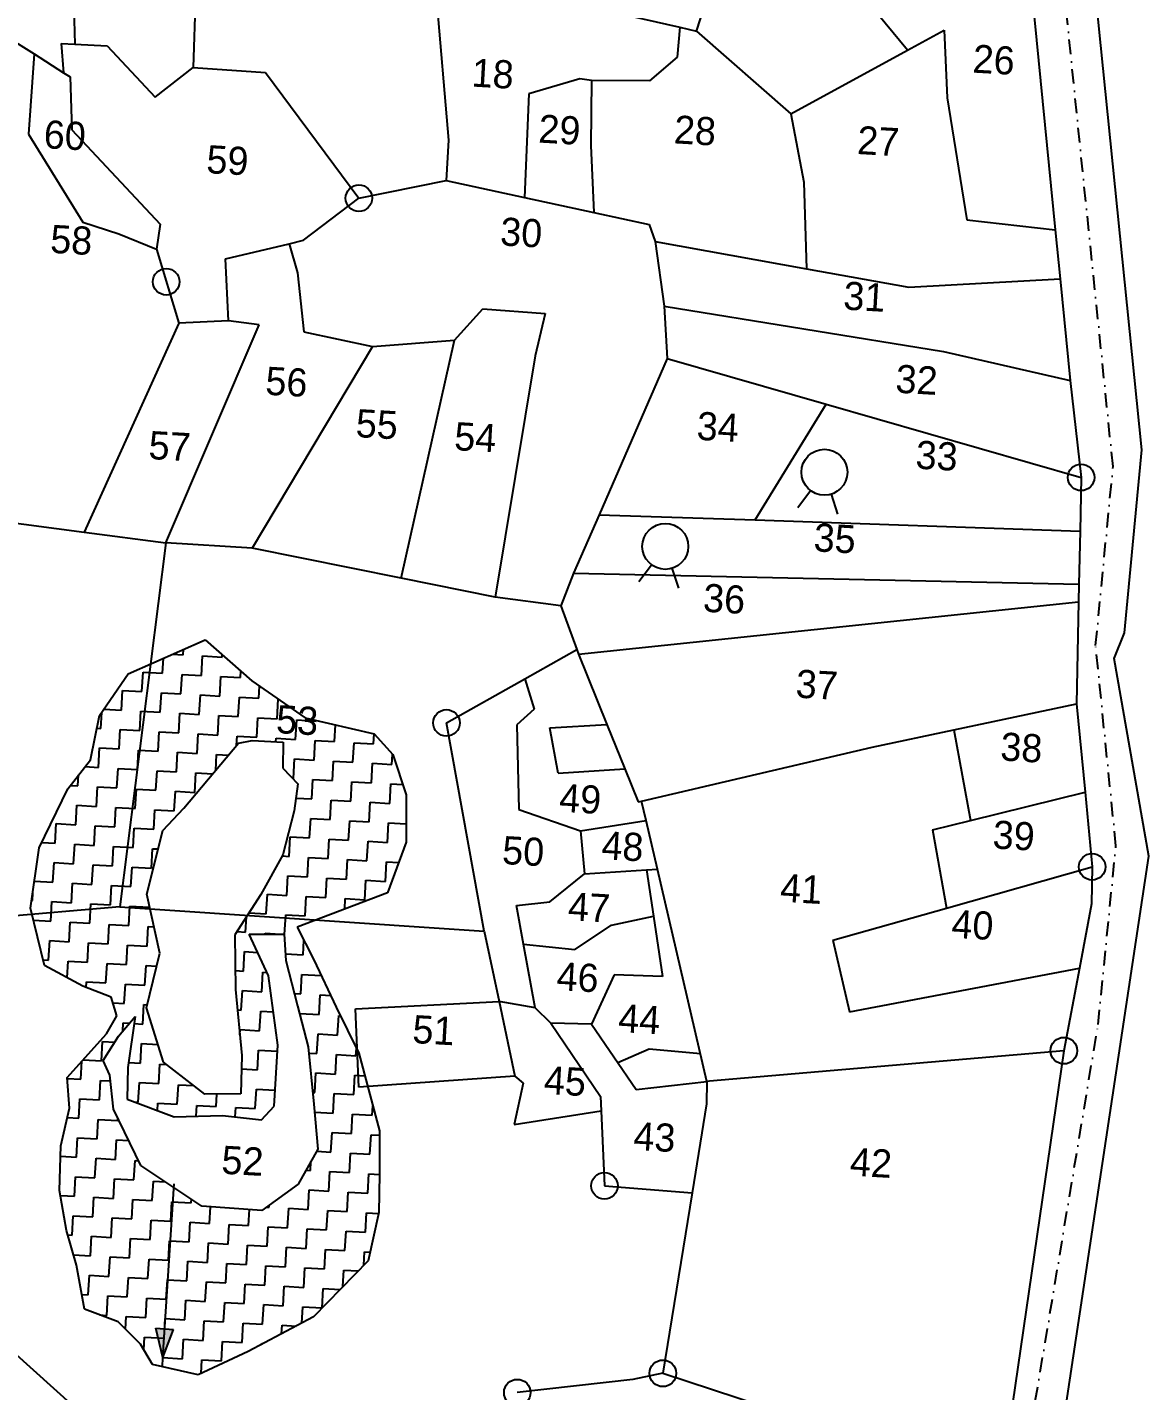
# Model space of a CAD drawing. Header units: metres. Extents: x 291643 to 293224, y 1990052 to 1993088.
# Drawn here: x 292711.6 to 293094.2, y 1990761.2 to 1991226.3 of the extents above; entities that cross this region are included whole.
import ezdxf
from ezdxf.enums import TextEntityAlignment as Align

# ---------------------------------------------------------------- set-up
doc = ezdxf.new("R2010")
doc.units = ezdxf.units.M
doc.header["$MEASUREMENT"] = 0
doc.linetypes.add('DASHDOT', pattern=[1, 0.5, -0.25, 0, -0.25])
for name, color, linetype in [('OFF', 1, 'Continuous'), ('POLY_HATCH', 12, 'Continuous'), ('POLY_PARCEL', 6, 'Continuous'), ('POLY_WATER', 4, 'Continuous'), ('TEXT_PARCEL', 7, 'Continuous'), ('V_BOUND_STREAM_LINE', 7, 'DASHDOT')]:
    doc.layers.add(name, color=color, linetype=linetype)
doc.styles.add('TEXT_MAP', font='')
doc.styles.get('TEXT_MAP').set_extended_font_data('Kruti Dev 050')

msp = doc.modelspace()

# ---------------------------------------------------------------- hatches: boundary and pattern name
h = msp.add_hatch(color=256)
h.paths.add_polyline_path([(292758.56, 1990782.36), (292755.55, 1990782.55), (292757.94, 1990772.52)])
h.paths.add_polyline_path([(292757.94, 1990772.52), (292761.58, 1990782.17), (292758.56, 1990782.36)])

# ---------------------------------------------------------------- linework, layer by layer
for points in [[(292974.55, 1991062.54), (292978.87, 1991068.27)], [(292988.18, 1991060.23), (292985.99, 1991067.06)], [(292920.27, 1991037.22), (292924.59, 1991042.95)], [(292933.9, 1991034.92), (292931.7, 1991041.75)], [(292757.94, 1990772.52), (292761.71, 1990831.81)], [(292755.55, 1990782.55), (292761.58, 1990782.17)], [(292757.94, 1990772.52), (292755.55, 1990782.55)], [(292757.94, 1990772.52), (292761.58, 1990782.17)]]:
    msp.add_lwpolyline(points)
for centre, radius in [((292824.78, 1991167.98), 4.53), ((292759.03, 1991139.49), 4.53), ((292983.59, 1991074.53), 7.84), ((293071.16, 1991072.77), 4.53), ((292929.31, 1991049.22), 7.84), ((292854.65, 1990989.01), 4.53), ((293074.93, 1990939.95), 4.53), ((293065.29, 1990877.22), 4.53), ((292908.53, 1990831.12), 4.53), ((292928.47, 1990767.17), 4.53), ((292878.82, 1990760.59), 4.53)]:
    msp.add_circle(centre, radius)
at = {"layer": 'OFF'}
for p, q in [((292780.31, 1991126.14), (292763.3, 1991125.32)), ((292829.45, 1991117.35), (292857.4, 1991119.53)), ((292884.89, 1990891.84), (292872.59, 1990894.03))]:
    msp.add_line(p, q, dxfattribs=at)
at = {"layer": 'POLY_HATCH'}
for p, q in [((292746.09, 1991005.8), (292772.38, 1991017.36)), ((292772.38, 1991017.36), (292788.24, 1991003.42)), ((292736.28, 1990991.52), (292746.09, 1991005.8)), ((292788.24, 1991003.42), (292806.42, 1990990.7)), ((292733.18, 1990976.41), (292736.28, 1990991.52)), ((292806.42, 1990990.7), (292829.96, 1990985.33)), ((292765.09, 1990959.9), (292783.66, 1990982.07)), ((292783.66, 1990982.07), (292788.36, 1990983.07)), ((292788.36, 1990983.07), (292798.89, 1990982.48)), ((292798.89, 1990982.48), (292798.81, 1990973.62)), ((292829.96, 1990985.33), (292836.31, 1990978.23)), ((292836.31, 1990978.23), (292840.93, 1990964.48)), ((292725.42, 1990966.5), (292733.18, 1990976.41)), ((292798.81, 1990973.62), (292804, 1990968.26)), ((292804, 1990968.26), (292802.64, 1990959.04)), ((292715.74, 1990946.37), (292725.42, 1990966.5)), ((292840.93, 1990964.48), (292840.92, 1990948.29)), ((292757.9, 1990952.28), (292765.09, 1990959.9)), ((292802.64, 1990959.04), (292798.83, 1990944.06)), ((292752.45, 1990930.63), (292757.9, 1990952.28)), ((292712.78, 1990925.85), (292715.74, 1990946.37)), ((292840.92, 1990948.29), (292834.55, 1990931.11)), ((292798.83, 1990944.06), (292791.31, 1990930.54)), ((292756.81, 1990910.53), (292752.45, 1990930.63)), ((292791.31, 1990930.54), (292782.5, 1990916.68)), ((292834.55, 1990931.11), (292803.74, 1990919.36)), ((292717.52, 1990906.25), (292712.78, 1990925.85)), ((292782.5, 1990916.68), (292782.72, 1990898.09)), ((292787.29, 1990916.92), (292799.23, 1990916.99)), ((292793.95, 1990902.75), (292787.29, 1990916.92)), ((292799.23, 1990916.99), (292799.84, 1990908.01)), ((292803.74, 1990919.36), (292809.41, 1990908.25)), ((292752.37, 1990891.78), (292756.81, 1990910.53)), ((292799.84, 1990908.01), (292803.82, 1990892.5)), ((292809.41, 1990908.25), (292817.05, 1990892.08)), ((292730.62, 1990899.21), (292717.52, 1990906.25)), ((292797.09, 1990879.08), (292793.95, 1990902.75)), ((292740.31, 1990895.52), (292730.62, 1990899.21)), ((292782.72, 1990898.09), (292784.83, 1990875.59)), ((292742.2, 1990889.12), (292740.31, 1990895.52)), ((292738.7, 1990883.02), (292742.2, 1990889.12)), ((292742.79, 1990882.14), (292748.4, 1990888.91)), ((292748.4, 1990888.91), (292745.92, 1990871.52)), ((292758.08, 1990873.3), (292752.37, 1990891.78)), ((292803.82, 1990892.5), (292807.5, 1990878.49)), ((292817.05, 1990892.08), (292824.71, 1990876.36)), ((292725.26, 1990868.04), (292738.7, 1990883.02)), ((292737.48, 1990873.87), (292742.79, 1990882.14)), ((292784.83, 1990875.59), (292784.51, 1990862.52)), ((292795.91, 1990858.26), (292797.09, 1990879.08)), ((292807.5, 1990878.49), (292809.39, 1990858.99)), ((292824.71, 1990876.36), (292831.76, 1990849.89)), ((292739.81, 1990868.89), (292737.48, 1990873.87)), ((292745.92, 1990871.52), (292745.69, 1990860.72)), ((292772.25, 1990862.37), (292758.08, 1990873.3)), ((292726.02, 1990857.66), (292725.26, 1990868.04)), ((292741.02, 1990857.26), (292739.81, 1990868.89)), ((292745.69, 1990860.72), (292761.76, 1990854.6)), ((292784.51, 1990862.52), (292772.25, 1990862.37)), ((292723.05, 1990844.79), (292726.02, 1990857.66)), ((292750.38, 1990838.08), (292741.02, 1990857.26)), ((292791.55, 1990853.66), (292795.91, 1990858.26)), ((292809.39, 1990858.99), (292810.76, 1990843.62)), ((292761.76, 1990854.6), (292778.2, 1990855.16)), ((292778.2, 1990855.16), (292791.55, 1990853.66)), ((292831.76, 1990849.89), (292831.82, 1990835.05)), ((292722.64, 1990829.52), (292723.05, 1990844.79)), ((292810.76, 1990843.62), (292804.11, 1990831.69)), ((292771.23, 1990824.23), (292750.38, 1990838.08)), ((292831.82, 1990835.05), (292831.54, 1990822.02)), ((292725.02, 1990815.9), (292722.64, 1990829.52)), ((292804.11, 1990831.69), (292791.67, 1990822.7)), ((292791.67, 1990822.7), (292771.23, 1990824.23)), ((292831.54, 1990822.02), (292827.91, 1990805.59)), ((292728.39, 1990804.02), (292725.02, 1990815.9)), ((292827.91, 1990805.59), (292809.28, 1990786.41)), ((292731.15, 1990789.02), (292728.39, 1990804.02)), ((292742.6, 1990784.78), (292731.15, 1990789.02)), ((292809.28, 1990786.41), (292787.02, 1990774.63)), ((292750.27, 1990777.15), (292742.6, 1990784.78)), ((292754.38, 1990770.18), (292750.27, 1990777.15)), ((292787.02, 1990774.63), (292769.92, 1990766.6)), ((292769.92, 1990766.6), (292754.38, 1990770.18))]:
    msp.add_line(p, q, dxfattribs=at)
at = {"layer": 'POLY_HATCH', "linetype": 'Continuous'}
for p, q in [((292757.78, 1991005.96), (292758.07, 1991011.07)), ((292761.18, 1991012.44), (292764.8, 1991012.23)), ((292764.8, 1991012.23), (292764.91, 1991014.07)), ((292771.08, 1991005.21), (292771.45, 1991011.86)), ((292771.45, 1991011.86), (292778.1, 1991011.48)), ((292778.1, 1991011.48), (292778.15, 1991012.29)), ((292750.76, 1990999.69), (292751.13, 1991006.33)), ((292751.13, 1991006.33), (292757.78, 1991005.96)), ((292764.05, 1990998.93), (292764.43, 1991005.58)), ((292764.43, 1991005.58), (292771.08, 1991005.21)), ((292784.37, 1991004.46), (292784.5, 1991006.71)), ((292777.35, 1990998.18), (292777.73, 1991004.83)), ((292777.73, 1991004.83), (292784.37, 1991004.46)), ((292790.65, 1990997.43), (292790.88, 1991001.58)), ((292743.73, 1990993.41), (292744.11, 1991000.06)), ((292744.11, 1991000.06), (292750.76, 1990999.69)), ((292757.03, 1990992.66), (292757.41, 1990999.31)), ((292757.41, 1990999.31), (292764.05, 1990998.93)), ((292770.33, 1990991.91), (292770.7, 1990998.56)), ((292770.7, 1990998.56), (292777.35, 1990998.18)), ((292783.62, 1990991.16), (292784, 1990997.81)), ((292784, 1990997.81), (292790.65, 1990997.43)), ((292796.92, 1990990.41), (292797.29, 1990997.06)), ((292797.29, 1990997.06), (292797.34, 1990997.05)), ((292736.71, 1990987.14), (292737.02, 1990992.59)), ((292737.81, 1990993.75), (292743.73, 1990993.41)), ((292750.01, 1990986.39), (292750.38, 1990993.04)), ((292750.38, 1990993.04), (292757.03, 1990992.66)), ((292763.3, 1990985.64), (292763.68, 1990992.29)), ((292763.68, 1990992.29), (292770.33, 1990991.91)), ((292776.6, 1990984.89), (292776.97, 1990991.54)), ((292776.97, 1990991.54), (292783.62, 1990991.16)), ((292735.4, 1990987.21), (292736.71, 1990987.14)), ((292742.98, 1990980.12), (292743.36, 1990986.76)), ((292743.36, 1990986.76), (292750.01, 1990986.39)), ((292789.9, 1990984.14), (292790.27, 1990990.78)), ((292790.27, 1990990.78), (292796.92, 1990990.41)), ((292803.19, 1990983.39), (292803.57, 1990990.03)), ((292803.57, 1990990.03), (292810.22, 1990989.66)), ((292810.22, 1990989.66), (292810.23, 1990989.84)), ((292816.49, 1990982.63), (292816.81, 1990988.33)), ((292756.28, 1990979.37), (292756.65, 1990986.01)), ((292756.65, 1990986.01), (292763.3, 1990985.64)), ((292769.58, 1990978.61), (292769.95, 1990985.26)), ((292769.95, 1990985.26), (292776.6, 1990984.89)), ((292783.07, 1990981.37), (292783.25, 1990984.51)), ((292783.25, 1990984.51), (292789.9, 1990984.14)), ((292796.48, 1990982.62), (292796.54, 1990983.76)), ((292796.54, 1990983.76), (292803.19, 1990983.39)), ((292809.46, 1990976.36), (292809.84, 1990983.01)), ((292809.84, 1990983.01), (292816.49, 1990982.63)), ((292822.76, 1990975.61), (292823.14, 1990982.26)), ((292823.14, 1990982.26), (292829.78, 1990981.88)), ((292829.78, 1990981.88), (292829.98, 1990985.31)), ((292735.96, 1990973.84), (292736.33, 1990980.49)), ((292736.33, 1990980.49), (292742.98, 1990980.12)), ((292749.26, 1990973.09), (292749.63, 1990979.74)), ((292749.63, 1990979.74), (292756.28, 1990979.37)), ((292762.55, 1990972.34), (292762.93, 1990978.99)), ((292762.93, 1990978.99), (292769.58, 1990978.61)), ((292775.92, 1990972.83), (292776.22, 1990978.24)), ((292776.22, 1990978.24), (292780.26, 1990978.01)), ((292836.06, 1990974.86), (292836.25, 1990978.29)), ((292731.38, 1990974.1), (292735.96, 1990973.84)), ((292742.23, 1990966.82), (292742.61, 1990973.47)), ((292742.61, 1990973.47), (292749.26, 1990973.09)), ((292755.53, 1990966.07), (292755.9, 1990972.72)), ((292755.9, 1990972.72), (292762.55, 1990972.34)), ((292802.44, 1990970.09), (292802.82, 1990976.74)), ((292802.82, 1990976.74), (292809.46, 1990976.36)), ((292815.74, 1990969.34), (292816.11, 1990975.99)), ((292816.11, 1990975.99), (292822.76, 1990975.61)), ((292829.03, 1990968.59), (292829.41, 1990975.24)), ((292829.41, 1990975.24), (292836.06, 1990974.86)), ((292726.37, 1990967.72), (292728.94, 1990967.57)), ((292728.94, 1990967.57), (292729.14, 1990971.25)), ((292768.82, 1990965.32), (292769.2, 1990971.97)), ((292769.2, 1990971.97), (292774.92, 1990971.64)), ((292802.21, 1990970.1), (292802.44, 1990970.09)), ((292808.71, 1990963.07), (292809.09, 1990969.71)), ((292809.09, 1990969.71), (292815.74, 1990969.34)), ((292822.01, 1990962.31), (292822.39, 1990968.96)), ((292822.39, 1990968.96), (292829.03, 1990968.59)), ((292835.31, 1990961.56), (292835.68, 1990968.21)), ((292835.68, 1990968.21), (292839.75, 1990967.98)), ((292735.21, 1990960.55), (292735.58, 1990967.2)), ((292735.58, 1990967.2), (292742.23, 1990966.82)), ((292748.5, 1990959.8), (292748.88, 1990966.44)), ((292748.88, 1990966.44), (292755.53, 1990966.07)), ((292761.8, 1990959.05), (292762.18, 1990965.69)), ((292762.18, 1990965.69), (292768.82, 1990965.32)), ((292803.28, 1990963.37), (292808.71, 1990963.07)), ((292728.19, 1990954.27), (292728.56, 1990960.92)), ((292728.56, 1990960.92), (292735.21, 1990960.55)), ((292741.48, 1990953.52), (292741.86, 1990960.17)), ((292741.86, 1990960.17), (292748.5, 1990959.8)), ((292754.78, 1990952.77), (292755.15, 1990959.42)), ((292755.15, 1990959.42), (292761.8, 1990959.05)), ((292814.99, 1990956.04), (292815.36, 1990962.69)), ((292815.36, 1990962.69), (292822.01, 1990962.31)), ((292828.28, 1990955.29), (292828.66, 1990961.94)), ((292828.66, 1990961.94), (292835.31, 1990961.56)), ((292721.16, 1990948), (292721.54, 1990954.65)), ((292721.54, 1990954.65), (292728.19, 1990954.27)), ((292734.46, 1990947.25), (292734.83, 1990953.9)), ((292734.83, 1990953.9), (292741.48, 1990953.52)), ((292807.96, 1990949.77), (292808.34, 1990956.42)), ((292808.34, 1990956.42), (292814.99, 1990956.04)), ((292821.26, 1990949.02), (292821.63, 1990955.67)), ((292821.63, 1990955.67), (292828.28, 1990955.29)), ((292834.56, 1990948.27), (292834.93, 1990954.92)), ((292834.93, 1990954.92), (292840.92, 1990954.58)), ((292747.75, 1990946.5), (292748.13, 1990953.15)), ((292748.13, 1990953.15), (292754.78, 1990952.77)), ((292800.94, 1990943.5), (292801.31, 1990950.14)), ((292801.31, 1990950.14), (292807.96, 1990949.77)), ((292814.24, 1990942.75), (292814.61, 1990949.39)), ((292814.61, 1990949.39), (292821.26, 1990949.02)), ((292716.65, 1990948.26), (292721.16, 1990948)), ((292727.43, 1990940.98), (292727.81, 1990947.63)), ((292727.81, 1990947.63), (292734.46, 1990947.25)), ((292740.73, 1990940.23), (292741.11, 1990946.88)), ((292741.11, 1990946.88), (292747.75, 1990946.5)), ((292754.03, 1990939.48), (292754.4, 1990946.12)), ((292754.4, 1990946.12), (292756.32, 1990946.02)), ((292827.53, 1990942), (292827.91, 1990948.64)), ((292827.91, 1990948.64), (292834.56, 1990948.27)), ((292720.41, 1990934.71), (292720.79, 1990941.35)), ((292720.79, 1990941.35), (292727.43, 1990940.98)), ((292733.71, 1990933.95), (292734.08, 1990940.6)), ((292734.08, 1990940.6), (292740.73, 1990940.23)), ((292747, 1990933.2), (292747.38, 1990939.85)), ((292747.38, 1990939.85), (292754.03, 1990939.48)), ((292798.6, 1990943.63), (292800.94, 1990943.5)), ((292807.21, 1990936.47), (292807.59, 1990943.12)), ((292807.59, 1990943.12), (292814.24, 1990942.75)), ((292820.51, 1990935.72), (292820.88, 1990942.37)), ((292820.88, 1990942.37), (292827.53, 1990942)), ((292833.8, 1990934.97), (292834.18, 1990941.62)), ((292834.18, 1990941.62), (292838.36, 1990941.38)), ((292800.19, 1990930.2), (292800.56, 1990936.85)), ((292800.56, 1990936.85), (292807.21, 1990936.47)), ((292813.48, 1990929.45), (292813.86, 1990936.1)), ((292813.86, 1990936.1), (292820.51, 1990935.72)), ((292826.78, 1990928.7), (292827.16, 1990935.35)), ((292827.16, 1990935.35), (292833.8, 1990934.97)), ((292713.39, 1990928.43), (292713.54, 1990931.11)), ((292714.11, 1990935.06), (292720.41, 1990934.71)), ((292726.68, 1990927.68), (292727.06, 1990934.33)), ((292727.06, 1990934.33), (292733.71, 1990933.95)), ((292739.98, 1990926.93), (292740.36, 1990933.58)), ((292740.36, 1990933.58), (292747, 1990933.2)), ((292793.16, 1990923.93), (292793.54, 1990930.58)), ((292793.54, 1990930.58), (292800.19, 1990930.2)), ((292713.15, 1990928.45), (292713.39, 1990928.43)), ((292719.66, 1990921.41), (292720.04, 1990928.06)), ((292720.04, 1990928.06), (292726.68, 1990927.68)), ((292732.96, 1990920.66), (292733.33, 1990927.31)), ((292733.33, 1990927.31), (292739.98, 1990926.93)), ((292746.25, 1990919.91), (292746.63, 1990926.56)), ((292746.63, 1990926.56), (292753.28, 1990926.18)), ((292753.28, 1990926.18), (292753.3, 1990926.69)), ((292806.46, 1990923.18), (292806.84, 1990929.82)), ((292806.84, 1990929.82), (292813.48, 1990929.45)), ((292819.93, 1990925.54), (292820.13, 1990929.07)), ((292820.13, 1990929.07), (292826.78, 1990928.7)), ((292713.77, 1990921.74), (292719.66, 1990921.41)), ((292786.14, 1990917.65), (292786.44, 1990922.88)), ((292787.31, 1990924.26), (292793.16, 1990923.93)), ((292799.44, 1990916.9), (292799.81, 1990923.55)), ((292799.81, 1990923.55), (292806.46, 1990923.18)), ((292725.93, 1990914.39), (292726.31, 1990921.03)), ((292726.31, 1990921.03), (292732.96, 1990920.66)), ((292739.23, 1990913.63), (292739.6, 1990920.28)), ((292739.6, 1990920.28), (292746.25, 1990919.91)), ((292752.53, 1990912.88), (292752.9, 1990919.53)), ((292752.9, 1990919.53), (292754.88, 1990919.42)), ((292783.22, 1990917.82), (292786.14, 1990917.65)), ((292792.77, 1990916.96), (292792.79, 1990917.28)), ((292792.79, 1990917.28), (292797.96, 1990916.99)), ((292799.24, 1990916.92), (292799.44, 1990916.9)), ((292718.91, 1990908.11), (292719.28, 1990914.76)), ((292719.28, 1990914.76), (292725.93, 1990914.39)), ((292732.21, 1990907.36), (292732.58, 1990914.01)), ((292732.58, 1990914.01), (292739.23, 1990913.63)), ((292745.5, 1990906.61), (292745.88, 1990913.26)), ((292745.88, 1990913.26), (292752.53, 1990912.88)), ((292805.71, 1990909.88), (292806, 1990914.95)), ((292717.04, 1990908.22), (292718.91, 1990908.11)), ((292725.24, 1990902.1), (292725.56, 1990907.74)), ((292725.56, 1990907.74), (292732.21, 1990907.36)), ((292785.39, 1990904.36), (292785.77, 1990911.01)), ((292785.77, 1990911.01), (292790.19, 1990910.76)), ((292799.69, 1990910.22), (292805.71, 1990909.88)), ((292738.48, 1990900.34), (292738.85, 1990906.99)), ((292738.85, 1990906.99), (292745.5, 1990906.61)), ((292751.77, 1990899.59), (292752.15, 1990906.24)), ((292752.15, 1990906.24), (292755.74, 1990906.03)), ((292782.64, 1990904.51), (292785.39, 1990904.36)), ((292791.66, 1990897.34), (292792.04, 1990903.98)), ((292792.04, 1990903.98), (292793.41, 1990903.91)), ((292804.96, 1990896.58), (292805.33, 1990903.23)), ((292805.33, 1990903.23), (292811.96, 1990902.86)), ((292731.72, 1990898.79), (292731.83, 1990900.71)), ((292731.83, 1990900.71), (292738.48, 1990900.34)), ((292744.75, 1990893.31), (292745.13, 1990899.96)), ((292745.13, 1990899.96), (292751.77, 1990899.59)), ((292740.9, 1990893.53), (292744.75, 1990893.31)), ((292784.64, 1990891.06), (292785.02, 1990897.71)), ((292785.02, 1990897.71), (292791.66, 1990897.34)), ((292802.74, 1990896.71), (292804.96, 1990896.58)), ((292811.23, 1990889.56), (292811.61, 1990896.21)), ((292811.61, 1990896.21), (292815.2, 1990896.01)), ((292751.02, 1990886.29), (292751.4, 1990892.94)), ((292751.4, 1990892.94), (292752.63, 1990892.87)), ((292783.37, 1990891.13), (292784.64, 1990891.06)), ((292790.91, 1990884.04), (292791.29, 1990890.69)), ((292791.29, 1990890.69), (292795.58, 1990890.44)), ((292804.57, 1990889.64), (292804.58, 1990889.94)), ((292804.58, 1990889.94), (292811.23, 1990889.56)), ((292817.5, 1990882.54), (292817.88, 1990889.19)), ((292817.88, 1990889.19), (292818.48, 1990889.15)), ((292744.22, 1990883.86), (292744.38, 1990886.67)), ((292744.38, 1990886.67), (292746.44, 1990886.55)), ((292748.05, 1990886.46), (292751.02, 1990886.29)), ((292784.17, 1990882.66), (292784.26, 1990884.41)), ((292784.26, 1990884.41), (292790.91, 1990884.04)), ((292736.98, 1990873.75), (292737.35, 1990880.39)), ((292737.35, 1990880.39), (292741.52, 1990880.16)), ((292750.27, 1990872.99), (292750.65, 1990879.64)), ((292750.65, 1990879.64), (292756.22, 1990879.33)), ((292810.48, 1990876.26), (292810.86, 1990882.91)), ((292810.86, 1990882.91), (292817.5, 1990882.54)), ((292790.16, 1990870.74), (292790.54, 1990877.39)), ((292790.54, 1990877.39), (292796.97, 1990877.03)), ((292807.7, 1990876.42), (292810.48, 1990876.26)), ((292816.75, 1990869.24), (292817.13, 1990875.89)), ((292817.13, 1990875.89), (292823.78, 1990875.51)), ((292823.78, 1990875.51), (292823.92, 1990877.99)), ((292729.95, 1990867.47), (292730.3, 1990873.66)), ((292730.7, 1990874.1), (292736.98, 1990873.75)), ((292746.17, 1990873.23), (292750.27, 1990872.99)), ((292756.55, 1990865.97), (292756.92, 1990872.62)), ((292756.92, 1990872.62), (292759.13, 1990872.49)), ((292784.72, 1990871.05), (292790.16, 1990870.74)), ((292725.28, 1990867.74), (292729.95, 1990867.47)), ((292736.23, 1990860.45), (292736.6, 1990867.1)), ((292736.6, 1990867.1), (292740.01, 1990866.9)), ((292749.52, 1990859.7), (292749.9, 1990866.35)), ((292749.9, 1990866.35), (292756.55, 1990865.97)), ((292762.82, 1990858.95), (292763.19, 1990865.6)), ((292763.19, 1990865.6), (292768.45, 1990865.3)), ((292809.73, 1990862.97), (292810.11, 1990869.62)), ((292810.11, 1990869.62), (292816.75, 1990869.24)), ((292823.03, 1990862.22), (292823.4, 1990868.87)), ((292823.4, 1990868.87), (292826.76, 1990868.68)), ((292729.2, 1990854.18), (292729.58, 1990860.82)), ((292729.58, 1990860.82), (292736.23, 1990860.45)), ((292776.11, 1990858.2), (292776.35, 1990862.42)), ((292789.41, 1990857.45), (292789.79, 1990864.09)), ((292789.79, 1990864.09), (292796.22, 1990863.73)), ((292809, 1990863.01), (292809.73, 1990862.97)), ((292816, 1990855.94), (292816.38, 1990862.59)), ((292816.38, 1990862.59), (292823.03, 1990862.22)), ((292748.18, 1990859.77), (292749.52, 1990859.7)), ((292756.03, 1990856.78), (292756.17, 1990859.32)), ((292756.17, 1990859.32), (292762.82, 1990858.95)), ((292769.26, 1990854.85), (292769.47, 1990858.57)), ((292769.47, 1990858.57), (292776.11, 1990858.2)), ((292782.58, 1990854.67), (292782.76, 1990857.82)), ((292782.76, 1990857.82), (292789.41, 1990857.45)), ((292809.62, 1990856.3), (292816, 1990855.94)), ((292829.3, 1990855.19), (292829.48, 1990858.44)), ((292725.27, 1990854.4), (292729.2, 1990854.18)), ((292735.47, 1990847.15), (292735.85, 1990853.8)), ((292735.85, 1990853.8), (292742.5, 1990853.43)), ((292742.5, 1990853.43), (292742.54, 1990854.14)), ((292822.28, 1990848.92), (292822.65, 1990855.57)), ((292822.65, 1990855.57), (292829.3, 1990855.19)), ((292728.45, 1990840.88), (292728.83, 1990847.53)), ((292728.83, 1990847.53), (292735.47, 1990847.15)), ((292741.75, 1990840.13), (292742.12, 1990846.78)), ((292742.12, 1990846.78), (292746.25, 1990846.54)), ((292815.25, 1990842.65), (292815.63, 1990849.3)), ((292815.63, 1990849.3), (292822.28, 1990848.92)), ((292828.55, 1990841.9), (292828.92, 1990848.55)), ((292828.92, 1990848.55), (292831.77, 1990848.39)), ((292810.37, 1990842.92), (292815.25, 1990842.65)), ((292821.53, 1990835.62), (292821.9, 1990842.27)), ((292821.9, 1990842.27), (292828.55, 1990841.9)), ((292722.95, 1990841.19), (292728.45, 1990840.88)), ((292734.72, 1990833.86), (292735.1, 1990840.51)), ((292735.1, 1990840.51), (292741.75, 1990840.13)), ((292748.02, 1990833.11), (292748.4, 1990839.75)), ((292748.4, 1990839.75), (292749.6, 1990839.69)), ((292808.23, 1990836.38), (292808.4, 1990839.39)), ((292727.7, 1990827.58), (292728.08, 1990834.23)), ((292728.08, 1990834.23), (292734.72, 1990833.86)), ((292741, 1990826.83), (292741.37, 1990833.48)), ((292741.37, 1990833.48), (292748.02, 1990833.11)), ((292806.77, 1990836.46), (292808.23, 1990836.38)), ((292814.5, 1990829.35), (292814.88, 1990836)), ((292814.88, 1990836), (292821.53, 1990835.62)), ((292827.8, 1990828.6), (292828.17, 1990835.25)), ((292828.17, 1990835.25), (292831.82, 1990835.04)), ((292754.29, 1990826.08), (292754.67, 1990832.73)), ((292754.67, 1990832.73), (292758.78, 1990832.5)), ((292807.48, 1990823.08), (292807.85, 1990829.73)), ((292807.85, 1990829.73), (292814.5, 1990829.35)), ((292820.77, 1990822.33), (292821.15, 1990828.98)), ((292821.15, 1990828.98), (292827.8, 1990828.6)), ((292722.93, 1990827.85), (292727.7, 1990827.58)), ((292733.97, 1990820.56), (292734.35, 1990827.21)), ((292734.35, 1990827.21), (292741, 1990826.83)), ((292747.27, 1990819.81), (292747.64, 1990826.46)), ((292747.64, 1990826.46), (292754.29, 1990826.08)), ((292760.57, 1990819.06), (292760.94, 1990825.71)), ((292760.94, 1990825.71), (292767.59, 1990825.33)), ((292767.59, 1990825.33), (292767.66, 1990826.6)), ((292773.86, 1990818.31), (292774.18, 1990824.01)), ((292793.3, 1990823.88), (292794.18, 1990823.83)), ((292794.18, 1990823.83), (292794.22, 1990824.55)), ((292726.95, 1990814.29), (292727.32, 1990820.94)), ((292727.32, 1990820.94), (292733.97, 1990820.56)), ((292740.25, 1990813.54), (292740.62, 1990820.19)), ((292740.62, 1990820.19), (292747.27, 1990819.81)), ((292753.54, 1990812.79), (292753.92, 1990819.43)), ((292753.92, 1990819.43), (292760.57, 1990819.06)), ((292787.16, 1990817.56), (292787.47, 1990823.01)), ((292800.45, 1990816.81), (292800.83, 1990823.45)), ((292800.83, 1990823.45), (292807.48, 1990823.08)), ((292813.75, 1990816.06), (292814.13, 1990822.7)), ((292814.13, 1990822.7), (292820.77, 1990822.33)), ((292827.05, 1990815.3), (292827.42, 1990821.95)), ((292827.42, 1990821.95), (292831.47, 1990821.72)), ((292725.45, 1990814.37), (292726.95, 1990814.29)), ((292766.84, 1990812.04), (292767.21, 1990818.68)), ((292767.21, 1990818.68), (292773.86, 1990818.31)), ((292780.13, 1990811.28), (292780.51, 1990817.93)), ((292780.51, 1990817.93), (292787.16, 1990817.56)), ((292793.43, 1990810.53), (292793.81, 1990817.18)), ((292793.81, 1990817.18), (292800.45, 1990816.81)), ((292806.73, 1990809.78), (292807.1, 1990816.43)), ((292807.1, 1990816.43), (292813.75, 1990816.06)), ((292820.02, 1990809.03), (292820.4, 1990815.68)), ((292820.4, 1990815.68), (292827.05, 1990815.3)), ((292733.22, 1990807.26), (292733.6, 1990813.91)), ((292733.6, 1990813.91), (292740.25, 1990813.54)), ((292746.52, 1990806.51), (292746.89, 1990813.16)), ((292746.89, 1990813.16), (292753.54, 1990812.79)), ((292759.81, 1990805.76), (292760.19, 1990812.41)), ((292760.19, 1990812.41), (292766.84, 1990812.04)), ((292773.11, 1990805.01), (292773.49, 1990811.66)), ((292773.49, 1990811.66), (292780.13, 1990811.28)), ((292786.41, 1990804.26), (292786.78, 1990810.91)), ((292786.78, 1990810.91), (292793.43, 1990810.53)), ((292799.7, 1990803.51), (292800.08, 1990810.16)), ((292800.08, 1990810.16), (292806.73, 1990809.78)), ((292727.38, 1990807.59), (292733.22, 1990807.26)), ((292739.5, 1990800.24), (292739.87, 1990806.89)), ((292739.87, 1990806.89), (292746.52, 1990806.51)), ((292752.79, 1990799.49), (292753.17, 1990806.14)), ((292753.17, 1990806.14), (292759.81, 1990805.76)), ((292766.09, 1990798.74), (292766.46, 1990805.39)), ((292766.46, 1990805.39), (292773.11, 1990805.01)), ((292813, 1990802.76), (292813.38, 1990809.41)), ((292813.38, 1990809.41), (292820.02, 1990809.03)), ((292826.41, 1990804.05), (292826.67, 1990808.66)), ((292826.67, 1990808.66), (292828.56, 1990808.55)), ((292732.47, 1990793.97), (292732.85, 1990800.62)), ((292732.85, 1990800.62), (292739.5, 1990800.24)), ((292779.38, 1990797.99), (292779.76, 1990804.64)), ((292779.76, 1990804.64), (292786.41, 1990804.26)), ((292792.68, 1990797.24), (292793.06, 1990803.89)), ((292793.06, 1990803.89), (292799.7, 1990803.51)), ((292805.98, 1990796.49), (292806.35, 1990803.13)), ((292806.35, 1990803.13), (292813, 1990802.76)), ((292819.33, 1990796.76), (292819.65, 1990802.38)), ((292819.65, 1990802.38), (292824.53, 1990802.11)), ((292745.77, 1990793.22), (292746.14, 1990799.87)), ((292746.14, 1990799.87), (292752.79, 1990799.49)), ((292759.06, 1990792.47), (292759.44, 1990799.11)), ((292759.44, 1990799.11), (292766.09, 1990798.74)), ((292772.36, 1990791.72), (292772.74, 1990798.36)), ((292772.74, 1990798.36), (292779.38, 1990797.99)), ((292785.66, 1990790.96), (292786.03, 1990797.61)), ((292786.03, 1990797.61), (292792.68, 1990797.24)), ((292798.95, 1990790.21), (292799.33, 1990796.86)), ((292799.33, 1990796.86), (292805.98, 1990796.49)), ((292812.25, 1990789.47), (292812.62, 1990796.11)), ((292812.62, 1990796.11), (292818.39, 1990795.79)), ((292730.22, 1990794.1), (292732.47, 1990793.97)), ((292738.74, 1990786.94), (292739.12, 1990793.59)), ((292739.12, 1990793.59), (292745.77, 1990793.22)), ((292752.04, 1990786.19), (292752.42, 1990792.84)), ((292752.42, 1990792.84), (292759.06, 1990792.47)), ((292765.34, 1990785.44), (292765.71, 1990792.09)), ((292765.71, 1990792.09), (292772.36, 1990791.72)), ((292778.63, 1990784.69), (292779.01, 1990791.34)), ((292779.01, 1990791.34), (292785.66, 1990790.96)), ((292736.4, 1990787.08), (292738.74, 1990786.94)), ((292745.15, 1990782.25), (292745.39, 1990786.57)), ((292745.39, 1990786.57), (292752.04, 1990786.19)), ((292791.93, 1990783.94), (292792.3, 1990790.59)), ((292792.3, 1990790.59), (292798.95, 1990790.21)), ((292805.29, 1990784.3), (292805.6, 1990789.84)), ((292805.6, 1990789.84), (292812.25, 1990789.46)), ((292758.31, 1990779.17), (292758.69, 1990785.82)), ((292758.69, 1990785.82), (292765.34, 1990785.44)), ((292771.61, 1990778.42), (292771.98, 1990785.07)), ((292771.98, 1990785.07), (292778.63, 1990784.69)), ((292784.91, 1990777.67), (292785.28, 1990784.32)), ((292785.28, 1990784.32), (292791.93, 1990783.94)), ((292798.41, 1990780.66), (292798.58, 1990783.57)), ((292798.58, 1990783.57), (292803.39, 1990783.29)), ((292751.42, 1990775.2), (292751.67, 1990779.55)), ((292751.67, 1990779.55), (292758.31, 1990779.17)), ((292764.59, 1990772.15), (292764.96, 1990778.79)), ((292764.96, 1990778.79), (292771.61, 1990778.42)), ((292777.88, 1990771.4), (292778.26, 1990778.04)), ((292778.26, 1990778.04), (292784.91, 1990777.67)), ((292791.54, 1990777.02), (292791.55, 1990777.29)), ((292791.55, 1990777.29), (292792.01, 1990777.27)), ((292757.76, 1990769.4), (292757.94, 1990772.52)), ((292757.94, 1990772.52), (292764.59, 1990772.15)), ((292770.97, 1990767.09), (292771.23, 1990771.77)), ((292771.23, 1990771.77), (292777.88, 1990771.4))]:
    msp.add_line(p, q, dxfattribs=at)
at = {"layer": 'POLY_PARCEL'}
for p, q in [((292770.17, 1991273.58), (292768.23, 1991212.61)), ((293011.94, 1991218.43), (292976.44, 1991261.57)), ((292727.1, 1991250.58), (292727.81, 1991220.53)), ((292863.47, 1991242.38), (292934.31, 1991226.27)), ((292939.92, 1991225), (292946.81, 1991246.05)), ((292851.1, 1991237.21), (292855.34, 1991187.72)), ((292934.31, 1991226.27), (292933.38, 1991216.14)), ((292934.31, 1991226.27), (292939.92, 1991225)), ((292939.92, 1991225), (292972.19, 1991196.71)), ((293011.94, 1991218.43), (293024.42, 1991225.25)), ((293024.42, 1991225.25), (293025.46, 1991202.23)), ((292704.88, 1991222.95), (292713.96, 1991217.18)), ((292723.19, 1991220.79), (292724.02, 1991210.79)), ((292723.19, 1991220.79), (292727.81, 1991220.53)), ((292727.81, 1991220.53), (292738.93, 1991219.9)), ((292738.93, 1991219.9), (292755.24, 1991202.44)), ((292713.96, 1991217.18), (292712.04, 1991189.85)), ((292713.96, 1991217.18), (292724.02, 1991210.79)), ((292933.38, 1991216.14), (292923.87, 1991207.97)), ((292972.19, 1991196.71), (293011.94, 1991218.43)), ((292724.02, 1991210.79), (292726.3, 1991209.34)), ((292755.24, 1991202.44), (292768.23, 1991212.61)), ((292768.23, 1991212.61), (292792.95, 1991210.84)), ((292792.95, 1991210.84), (292824.78, 1991167.98)), ((292726.3, 1991209.34), (292726.79, 1991191.27)), ((292900.1, 1991208.64), (292882.72, 1991203.59)), ((292904.09, 1991208.08), (292900.1, 1991208.64)), ((292904.09, 1991208.08), (292903.85, 1991185.98)), ((292923.87, 1991207.97), (292904.09, 1991208.08)), ((292882.72, 1991203.59), (292881.3, 1991168.24)), ((293025.46, 1991202.23), (293032.16, 1991160.64)), ((292972.19, 1991196.71), (292976.56, 1991173.5)), ((292726.79, 1991191.27), (292756.93, 1991159.13)), ((292712.04, 1991189.85), (292730.65, 1991159.86)), ((292855.34, 1991187.72), (292854.57, 1991174.02)), ((292903.85, 1991185.98), (292904.91, 1991163.14)), ((292824.78, 1991167.98), (292854.57, 1991174.02)), ((292854.57, 1991174.02), (292881.3, 1991168.24)), ((292976.56, 1991173.5), (292977.49, 1991143.93)), ((292805.92, 1991153.63), (292824.78, 1991167.98)), ((292881.3, 1991168.24), (292904.91, 1991163.14)), ((292904.91, 1991163.14), (292923.79, 1991159.06)), ((292730.65, 1991159.86), (292742.83, 1991155.79)), ((292756.93, 1991159.13), (292755.7, 1991150.55)), ((292923.79, 1991159.06), (292925.81, 1991153.25)), ((293032.16, 1991160.64), (293062.33, 1991157.17)), ((292742.83, 1991155.79), (292755.7, 1991150.55)), ((292755.7, 1991150.55), (292763.3, 1991125.32)), ((292779.24, 1991147.25), (292800.96, 1991152.44)), ((292800.96, 1991152.44), (292805.92, 1991153.63)), ((292800.96, 1991152.44), (292803.79, 1991142.48)), ((292925.81, 1991153.25), (292928.91, 1991131.12)), ((292925.81, 1991153.25), (292977.49, 1991143.93)), ((292780.31, 1991126.14), (292779.24, 1991147.25)), ((292803.79, 1991142.48), (292806.04, 1991122.43)), ((292977.49, 1991143.93), (293012.42, 1991137.64)), ((293012.42, 1991137.64), (293063.98, 1991140.44)), ((292928.91, 1991131.12), (293024.25, 1991115.68)), ((292928.91, 1991131.12), (292929.92, 1991113.3)), ((292790.76, 1991124.8), (292780.31, 1991126.14)), ((292857.4, 1991119.53), (292867.03, 1991130.26)), ((292867.03, 1991130.26), (292888.37, 1991128.68)), ((292888.37, 1991128.68), (292884.92, 1991114.22)), ((292763.3, 1991125.32), (292731.01, 1991054.08)), ((292758.96, 1991050.43), (292790.76, 1991124.8)), ((292806.04, 1991122.43), (292829.45, 1991117.35)), ((292829.45, 1991117.35), (292788.34, 1991048.64)), ((292839.24, 1991038.38), (292857.4, 1991119.53)), ((292884.92, 1991114.22), (292871.25, 1991031.93)), ((292929.92, 1991113.3), (292906.8, 1991060)), ((292929.92, 1991113.3), (292984.15, 1991097.74)), ((293024.25, 1991115.68), (293067.4, 1991105.79)), ((292960, 1991058.33), (292984.15, 1991097.74)), ((292984.15, 1991097.74), (293071.16, 1991072.77)), ((292700.57, 1991058.07), (292731.01, 1991054.08)), ((292906.8, 1991060), (292897.96, 1991040.06)), ((292906.8, 1991060), (292960, 1991058.33)), ((292960, 1991058.33), (293070.8, 1991054.44)), ((292731.01, 1991054.08), (292758.96, 1991050.43)), ((292758.96, 1991050.43), (292743.26, 1990926.25)), ((292788.34, 1991048.64), (292758.96, 1991050.43)), ((292839.24, 1991038.38), (292788.34, 1991048.64)), ((292871.25, 1991031.93), (292839.24, 1991038.38)), ((292897.96, 1991040.06), (292893.64, 1991028.91)), ((292897.96, 1991040.06), (293070.44, 1991036.37)), ((292893.64, 1991028.91), (292871.25, 1991031.93)), ((292893.64, 1991028.91), (292899.18, 1991014.04)), ((292899.75, 1991012.49), (293070.32, 1991030.35)), ((292881.35, 1991004.02), (292899.18, 1991014.04)), ((292899.18, 1991014.04), (292899.75, 1991012.49)), ((292899.75, 1991012.49), (292909.41, 1990988.49)), ((292854.65, 1990989.01), (292881.35, 1991004.02)), ((292881.35, 1991004.02), (292884.62, 1990993.7)), ((293027.7, 1990986.63), (293069.63, 1990995.56)), ((292884.62, 1990993.7), (292878.68, 1990988.4)), ((292867.56, 1990918), (292854.65, 1990989.01)), ((292878.68, 1990988.4), (292879.3, 1990959.43)), ((292889.91, 1990987.39), (292909.41, 1990988.49)), ((292892.79, 1990971.82), (292889.91, 1990987.39)), ((292909.41, 1990988.49), (292915.5, 1990973.37)), ((292999.87, 1990980.7), (293027.7, 1990986.63)), ((293027.7, 1990986.63), (293033.46, 1990955.73)), ((292921.2, 1990962.36), (292999.87, 1990980.7)), ((292892.79, 1990971.82), (292915.5, 1990973.37)), ((292915.5, 1990973.37), (292920.04, 1990962.09)), ((293033.46, 1990955.73), (293072.51, 1990965.37)), ((292879.3, 1990959.43), (292900.33, 1990952.23)), ((292920.04, 1990962.09), (292921.2, 1990962.36)), ((292922.75, 1990955.7), (292921.2, 1990962.36)), ((292900.33, 1990952.23), (292922.75, 1990955.7)), ((292926.6, 1990939.18), (292922.75, 1990955.7)), ((293020.42, 1990952.51), (293033.46, 1990955.73)), ((292900.33, 1990952.23), (292901.75, 1990937.49)), ((293020.42, 1990952.51), (293025.24, 1990925.88)), ((293025.24, 1990925.88), (293074.93, 1990939.95)), ((292889.94, 1990928.01), (292901.75, 1990937.49)), ((292901.75, 1990937.49), (292922.85, 1990938.93)), ((292922.85, 1990938.93), (292926.6, 1990939.18)), ((292922.85, 1990938.93), (292925.25, 1990923.06)), ((292943.5, 1990866.72), (292926.6, 1990939.18)), ((292743.26, 1990926.25), (292616.81, 1990915.49)), ((292743.26, 1990926.25), (292867.56, 1990918)), ((292878.59, 1990926.77), (292889.94, 1990928.01)), ((292880.96, 1990913.6), (292878.59, 1990926.77)), ((292986.44, 1990914.89), (293025.24, 1990925.88)), ((292910.92, 1990920.06), (292925.25, 1990923.06)), ((292925.25, 1990923.06), (292928.36, 1990902.54)), ((292867.56, 1990918), (292872.59, 1990894.03)), ((292898.42, 1990911.75), (292910.92, 1990920.06)), ((292880.96, 1990913.6), (292898.42, 1990911.75)), ((292884.89, 1990891.84), (292880.96, 1990913.6)), ((292986.44, 1990914.89), (292992.1, 1990890.45)), ((292911.85, 1990903.09), (292904.13, 1990886.24)), ((292928.36, 1990902.54), (292911.85, 1990903.09)), ((292992.1, 1990890.45), (293070.57, 1990905.38)), ((292823.57, 1990891.54), (292872.59, 1990894.03)), ((292872.59, 1990894.03), (292877.93, 1990868.55)), ((292824.7, 1990864.8), (292823.57, 1990891.54)), ((292890.23, 1990886.65), (292884.89, 1990891.84)), ((292890.23, 1990886.65), (292907.25, 1990861.64)), ((292904.13, 1990886.24), (292890.23, 1990886.65)), ((292904.13, 1990886.24), (292919.41, 1990863.96)), ((292913.08, 1990873.18), (292923.77, 1990877.82)), ((292923.77, 1990877.82), (292941.29, 1990876.2)), ((293065.29, 1990877.22), (292944.38, 1990866.8)), ((292877.93, 1990868.55), (292824.7, 1990864.8)), ((292880.8, 1990866.14), (292877.75, 1990852.03)), ((292877.93, 1990868.55), (292880.8, 1990866.14)), ((292919.41, 1990863.96), (292943.5, 1990866.7)), ((292943.5, 1990866.7), (292943.38, 1990859.14)), ((292944.38, 1990866.8), (292943.5, 1990866.72)), ((292907.25, 1990861.64), (292907.45, 1990856.75)), ((292877.75, 1990852.03), (292907.45, 1990856.75)), ((292907.45, 1990856.75), (292908.53, 1990831.12)), ((292943.38, 1990859.14), (292938.44, 1990828.69)), ((292746.68, 1990738.63), (292635.95, 1990838.09)), ((292908.53, 1990831.12), (292938.44, 1990828.69)), ((292938.44, 1990828.69), (292928.47, 1990767.17)), ((292918.29, 1990765.07), (292878.82, 1990760.59)), ((292928.47, 1990767.17), (292918.29, 1990765.07)), ((292928.47, 1990767.17), (293043.83, 1990729.51))]:
    msp.add_line(p, q, dxfattribs=at)
at = {"layer": 'POLY_WATER'}
for p, q in [((293091.88, 1991082.17), (293056.93, 1991426.81)), ((293053.62, 1991245.75), (293062.33, 1991157.17)), ((293062.33, 1991157.17), (293063.98, 1991140.44)), ((293063.98, 1991140.44), (293067.4, 1991105.79)), ((293067.4, 1991105.79), (293071.16, 1991072.77)), ((293085.97, 1991019.77), (293091.88, 1991082.17)), ((293071.16, 1991072.77), (293070.8, 1991054.44)), ((293070.8, 1991054.44), (293070.44, 1991036.37)), ((293070.44, 1991036.37), (293070.32, 1991030.35)), ((293070.32, 1991030.35), (293069.63, 1990995.56)), ((293082.48, 1991011), (293085.97, 1991019.77)), ((293094.24, 1990943.59), (293082.48, 1991011)), ((293069.63, 1990995.56), (293072.51, 1990965.37)), ((293072.51, 1990965.37), (293074.93, 1990939.95)), ((293048.22, 1990637.56), (293094.24, 1990943.59)), ((293074.93, 1990939.95), (293074.68, 1990927.31)), ((293074.68, 1990927.31), (293070.57, 1990905.38)), ((293070.57, 1990905.38), (293065.29, 1990877.22)), ((293065.29, 1990877.22), (293043.83, 1990729.51))]:
    msp.add_line(p, q, dxfattribs=at)
at = {"layer": 'V_BOUND_STREAM_LINE', "ltscale": 10}
for p, q in [((293082.05, 1991076.45), (293052.62, 1991363.3)), ((293076.12, 1991015.44), (293082.05, 1991076.45)), ((293083.04, 1990947.07), (293076.12, 1991015.44)), ((293076.98, 1990886.15), (293083.04, 1990947.07)), ((293035.6, 1990638.11), (293076.98, 1990886.15))]:
    msp.add_line(p, q, dxfattribs=at)

# ---------------------------------------------------------------- texts
at = {"layer": 'TEXT_PARCEL', "style": 'TEXT_MAP'}
for s, p in [('26', (293041.11, 1991210.43)), ('18', (292870.19, 1991205.67)), ('29', (292892.96, 1991186.57)), ('28', (292939.2, 1991186.3)), ('60', (292724.2, 1991184.67)), ('27', (293001.7, 1991182.67)), ('59', (292779.7, 1991176.15)), ('58', (292726.42, 1991148.97)), ('30', (292879.92, 1991151.5)), ('31', (292997, 1991129.62)), ('56', (292799.82, 1991100.58)), ('32', (293014.8, 1991101.27)), ('55', (292830.66, 1991086.12)), ('34', (292946.96, 1991085.21)), ('57', (292759.97, 1991078.65)), ('54', (292864.25, 1991081.68)), ('33', (293021.65, 1991075.37)), ('35', (292986.88, 1991047.18)), ('36', (292949.15, 1991026.56)), ('37', (292980.75, 1990997.27)), ('53', (292803.48, 1990985.16)), ('38', (293050.56, 1990975.83)), ('49', (292900.03, 1990958.33)), ('39', (293047.94, 1990945.81)), ('50', (292880.6, 1990940.5)), ('48', (292914.47, 1990942.16)), ('41', (292975.42, 1990927.64)), ('47', (292903.06, 1990921.32)), ('40', (293033.86, 1990915.35)), ('46', (292899.15, 1990897.5)), ('51', (292849.99, 1990879.44)), ('44', (292920.19, 1990883.19)), ('45', (292894.84, 1990862.09)), ('43', (292925.38, 1990843)), ('52', (292784.83, 1990834.88)), ('42', (292999.22, 1990834.2))]:
    msp.add_text(s, height=9.589, rotation=356.768, dxfattribs=at).set_placement(p, align=Align.CENTER)

doc.saveas('drawing.dxf')
